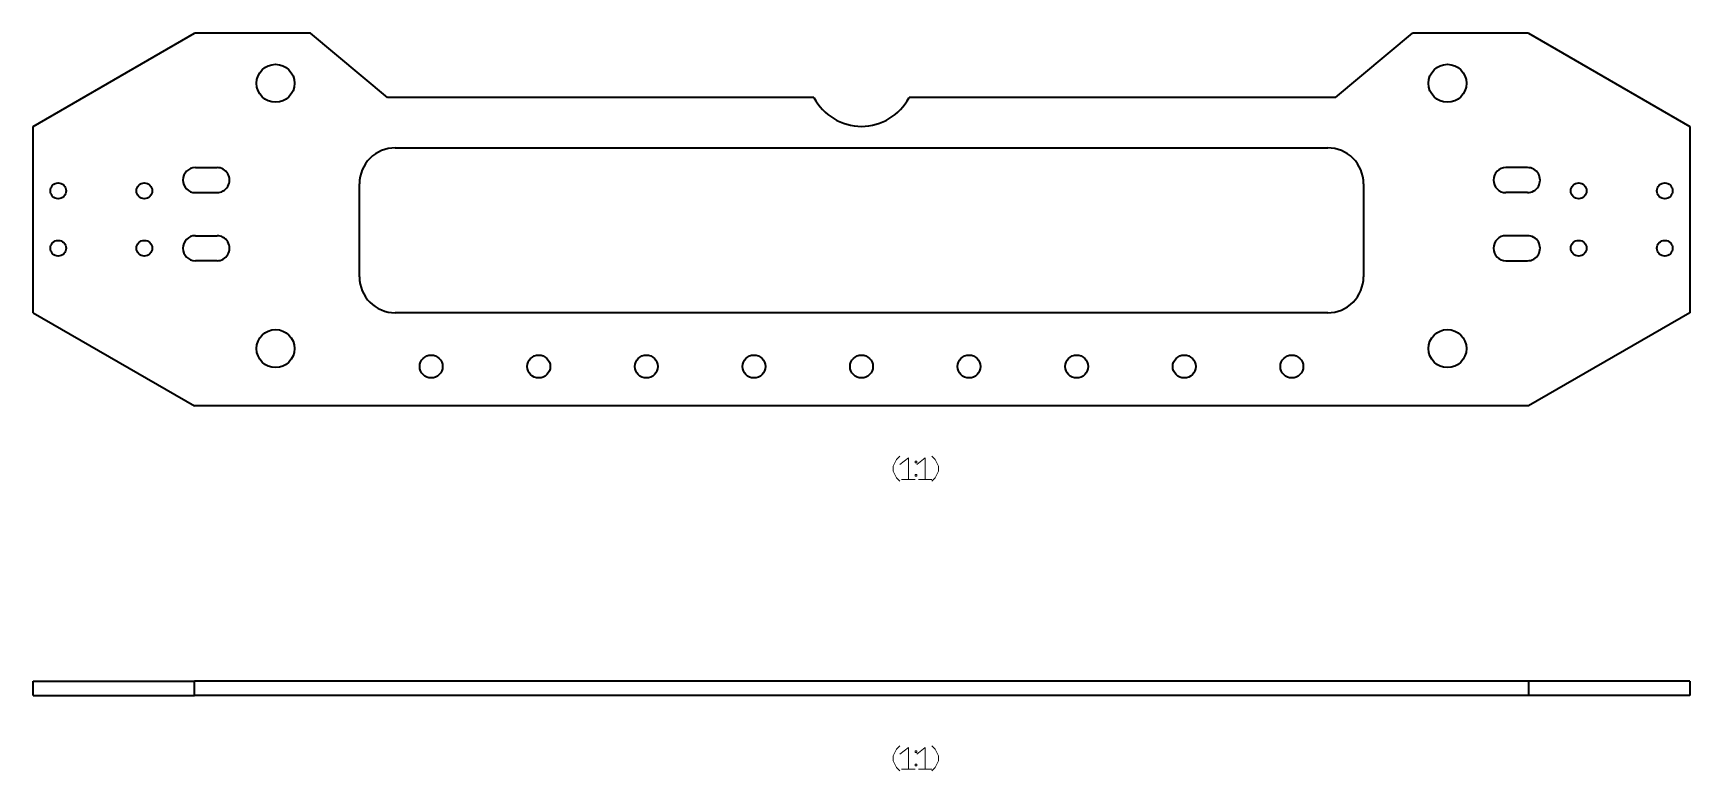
# Model space of a CAD drawing. Extents: x 33 to 264, y 28 to 131.
import ezdxf

# ---------------------------------------------------------------- set-up
doc = ezdxf.new("R2010")
doc.units = 0

msp = doc.modelspace()

# ---------------------------------------------------------------- linework, layer by layer
at = {"color": 7, "lineweight": 35}
for p, q in [((33, 118), (55.516663, 131)), ((241.483337, 131), (264, 118)), ((33, 92), (33, 118)), ((264, 118), (264, 92)), ((83.5, 115), (213.5, 115)), ((33, 92), (55.516663, 79)), ((213.5, 92), (83.5, 92)), ((264, 92), (241.483337, 79)), ((241.483337, 79), (55.516663, 79)), ((33, 40.604286), (55.516663, 40.604286)), ((241.483337, 40.604286), (55.516663, 40.604286)), ((264, 40.604286), (241.483337, 40.604286)), ((33, 38.604286), (55.516663, 38.604286)), ((241.483337, 38.604286), (55.516663, 38.604286)), ((264, 38.604286), (241.483337, 38.604286))]:
    msp.add_line(p, q, dxfattribs=at)
at = {"color": 7, "lineweight": 35, "ltscale": 0.404141}
for p, q in [((71.682304, 131), (55.516663, 131)), ((241.483337, 131), (225.317688, 131))]:
    msp.add_line(p, q, dxfattribs=at)
at = {"color": 1, "lineweight": 35, "ltscale": 0.350038}
for p, q in [((82.408089, 122), (71.682304, 131)), ((214.591919, 122), (225.317688, 131))]:
    msp.add_line(p, q, dxfattribs=at)
at = {"color": 1, "lineweight": 35}
for p, q in [((141.866745, 122), (82.408089, 122)), ((214.591919, 122), (155.133255, 122))]:
    msp.add_line(p, q, dxfattribs=at)
at = {"color": 7, "lineweight": 35, "ltscale": 0.075}
for p, q in [((55.640442, 112.25), (58.640442, 112.25)), ((241.359558, 112.25), (238.359558, 112.25)), ((55.640442, 108.75), (58.640442, 108.75)), ((241.359558, 108.75), (238.359558, 108.75)), ((55.640442, 102.75), (58.640442, 102.75)), ((241.359558, 102.75), (238.359558, 102.75)), ((58.640442, 99.25), (55.640442, 99.25)), ((238.359558, 99.25), (241.359558, 99.25))]:
    msp.add_line(p, q, dxfattribs=at)
at = {"color": 7, "lineweight": 35, "ltscale": 0.325}
for p, q in [((78.5, 97), (78.5, 110)), ((218.5, 110), (218.5, 97))]:
    msp.add_line(p, q, dxfattribs=at)
at = {"color": 7, "lineweight": 35, "ltscale": 0.05}
for p, q in [((33, 38.604286), (33, 40.604286)), ((55.516663, 38.604286), (55.516663, 40.604286)), ((241.483337, 40.604286), (241.483337, 38.604286)), ((264, 40.604286), (264, 38.604286))]:
    msp.add_line(p, q, dxfattribs=at)
at = {"color": 7, "lineweight": 13}
for points in [[(153.866669, 68.5), (153.399994, 68.966667), (152.933334, 69.900002), (152.933334, 70.599998), (153.399994, 71.533333), (153.866669, 72)], [(155.03334, 68.73333), (155.03334, 71.76667), (153.866669, 70.833336)], [(157.366669, 68.73333), (157.366669, 71.76667), (156.199997, 70.833336)], [(158.300003, 68.5), (158.766663, 68.966667), (159.233337, 69.900002), (159.233337, 70.599998), (158.766663, 71.533333), (158.300003, 72)], [(154.100006, 68.73333), (155.96666, 68.73333)], [(156.433334, 68.73333), (158.300003, 68.73333)], [(153.866669, 28.104286), (153.399994, 28.570953), (152.933334, 29.504286), (152.933334, 30.204287), (153.399994, 31.137619), (153.866669, 31.604286)], [(155.03334, 28.33762), (155.03334, 31.370953), (153.866669, 30.43762)], [(157.366669, 28.33762), (157.366669, 31.370953), (156.199997, 30.43762)], [(158.300003, 28.104286), (158.766663, 28.570953), (159.233337, 29.504286), (159.233337, 30.204287), (158.766663, 31.137619), (158.300003, 31.604286)], [(154.100006, 28.33762), (155.96666, 28.33762)], [(156.433334, 28.33762), (158.300003, 28.33762)]]:
    msp.add_lwpolyline(points, dxfattribs=at)
for points in [[(155.96666, 71.066666), (156.199997, 71.066666), (156.199997, 71.300003), (155.96666, 71.300003)], [(155.96666, 69.199997), (156.199997, 69.199997), (156.199997, 69.433334), (155.96666, 69.433334)], [(155.96666, 30.670952), (156.199997, 30.670952), (156.199997, 30.904285), (155.96666, 30.904285)], [(155.96666, 28.804287), (156.199997, 28.804287), (156.199997, 29.037619), (155.96666, 29.037619)]]:
    msp.add_lwpolyline(points, close=True, dxfattribs=at)
at = {"color": 7, "lineweight": 35}
for centre, radius in [((66.800003, 124), 2.65), ((230.199997, 124), 2.65), ((36.499626, 109), 1.1), ((48.499626, 109), 1.1), ((248.500366, 109), 1.1), ((260.500366, 109), 1.1), ((36.499626, 101), 1.1), ((48.499626, 101), 1.1), ((248.500366, 101), 1.1), ((260.500366, 101), 1.1), ((66.800003, 87), 2.65), ((230.199997, 87), 2.65), ((88.5, 84.5), 1.6), ((103.5, 84.5), 1.6), ((118.5, 84.5), 1.6), ((133.5, 84.5), 1.6), ((148.5, 84.5), 1.6), ((163.5, 84.5), 1.6), ((178.5, 84.5), 1.6), ((193.5, 84.5), 1.6), ((208.5, 84.5), 1.6)]:
    msp.add_circle(centre, radius, dxfattribs=at)
for centre, radius, start, end in [((148.5, 125.5), 7.5, 207.81814, 332.18186), ((83.5, 110), 5, 90.000003, 180.000005), ((213.5, 110), 5, 0, 90.000003), ((55.640442, 110.5), 1.75, 90.000003, 269.999997), ((58.640442, 110.5), 1.75, 269.999997, 90.000003), ((238.359558, 110.5), 1.75, 90.000003, 269.999997), ((241.359558, 110.5), 1.75, 269.999997, 90.000003), ((55.640442, 101), 1.75, 90.000003, 269.999997), ((58.640442, 101), 1.75, 269.999997, 90.000003), ((238.359558, 101), 1.75, 90.000003, 269.999997), ((241.359558, 101), 1.75, 269.999997, 90.000003), ((83.5, 97), 5, 180.000005, 269.999997), ((213.5, 97), 5, 269.999997, 360)]:
    msp.add_arc(centre, radius, start, end, dxfattribs=at)

doc.saveas('drawing.dxf')
